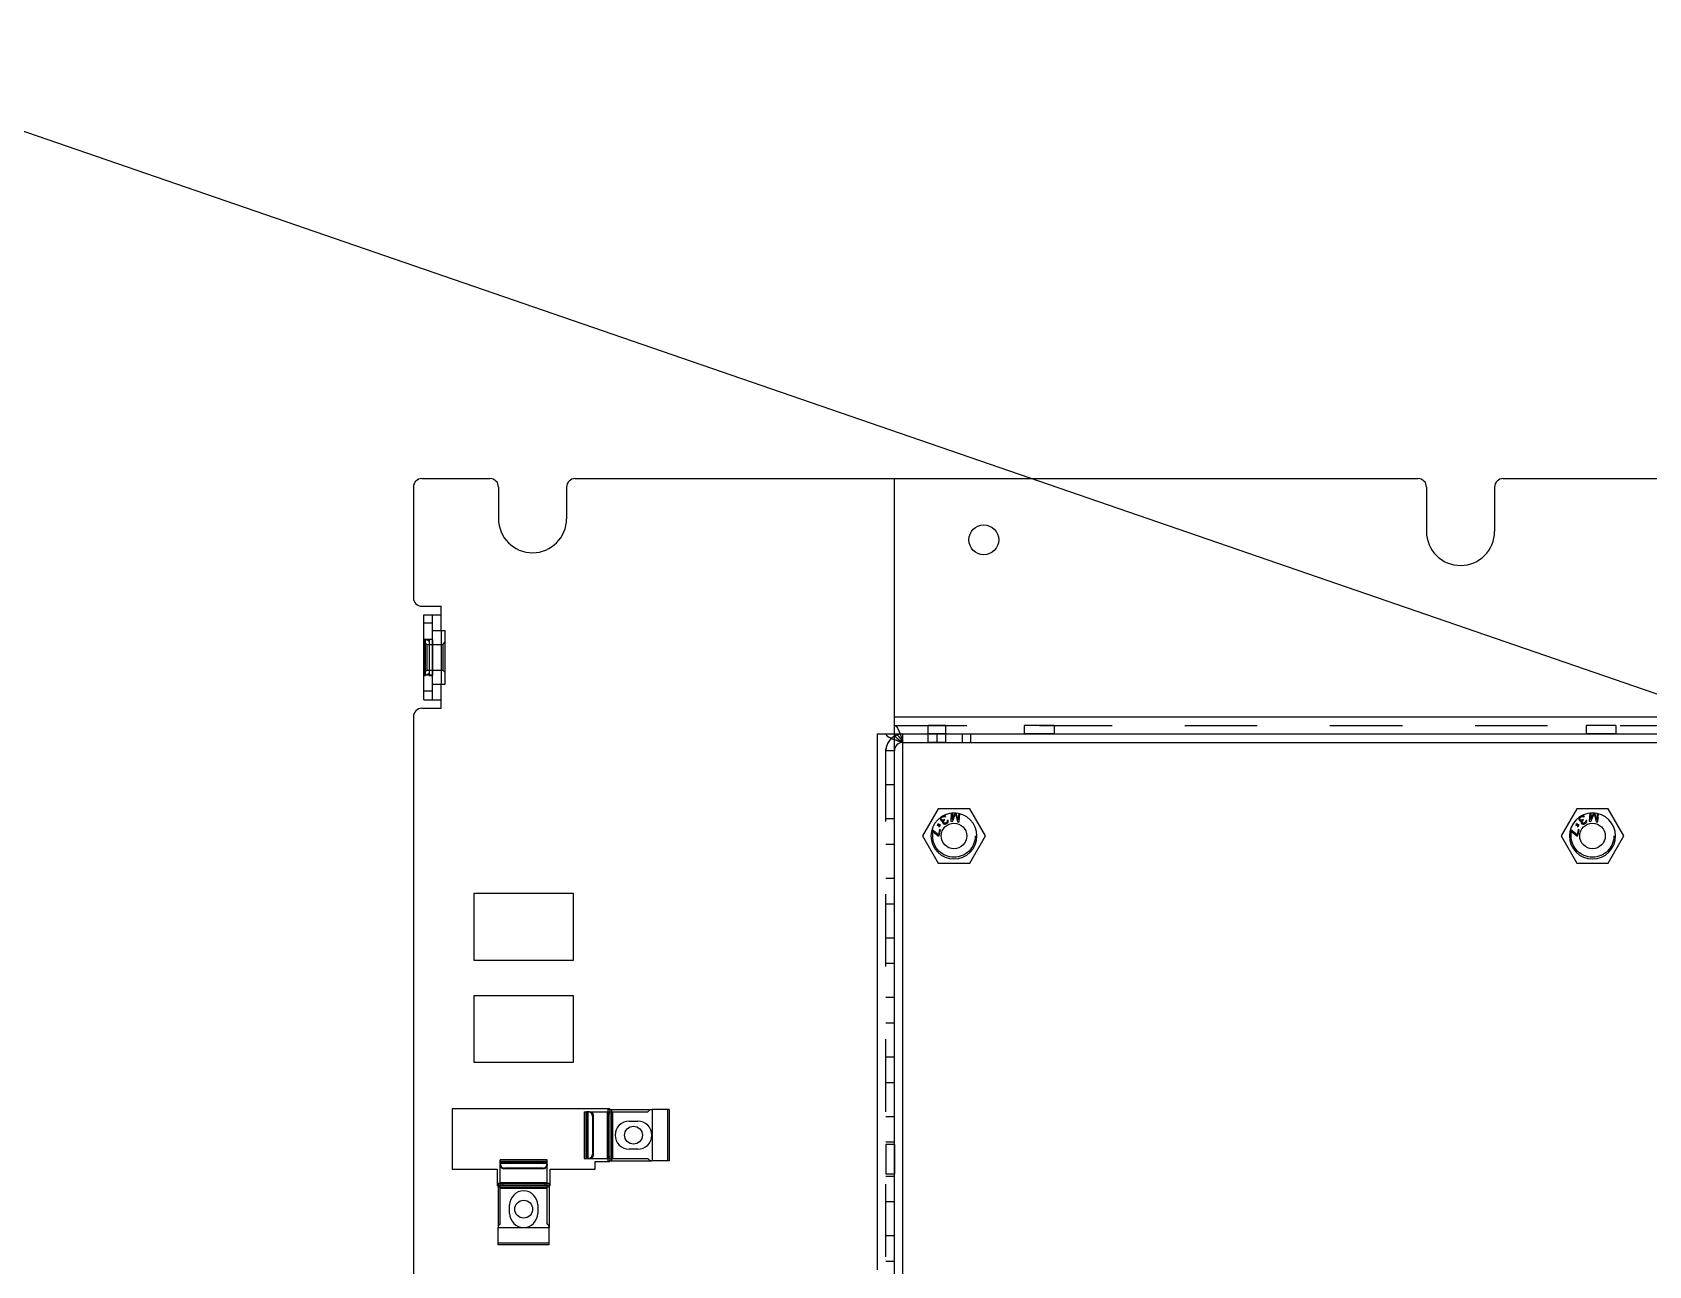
# Model space of a CAD drawing. Header units: millimetres. Extents: x 0 to 8948, y -1340 to 1100.
# Drawn here: x 5351.8 to 5541.7, y 636.1 to 781.1 of the extents above; entities that cross this region are included whole.
import ezdxf

# ---------------------------------------------------------------- set-up
doc = ezdxf.new("R2010")
doc.units = ezdxf.units.MM
doc.header["$LTSCALE"] = 85.25
doc.linetypes.add('HIDDEN', pattern=[0.2, 0.1, -0.1])
doc.layers.get('0').update_dxf_attribs({"linetype": 'CONTINUOUS'})
doc.layers.add('02___PRT_ALL_AXES', color=7, linetype='CONTINUOUS')
doc.layers.add('DEFAULT_2', color=8, linetype='HIDDEN')

msp = doc.modelspace()

# ---------------------------------------------------------------- linework, layer by layer
msp.add_line((4392.409, 1100), (7581.815, 0))
at = {"color": 7, "linetype": 'Continuous'}
for p, q in [((5396.602, 727.614), (5396.602, 714.614)), ((5397.602, 728.614), (5405.602, 728.614)), ((5406.602, 727.614), (5406.602, 723.902)), ((5414.602, 727.614), (5414.602, 723.902)), ((5415.602, 728.614), (5514.602, 728.614)), ((5453.102, 474.114), (5453.102, 728.614)), ((5515.602, 727.614), (5515.602, 722.403)), ((5523.602, 727.614), (5523.602, 722.403)), ((5524.602, 728.614), (5678.602, 728.614)), ((5397.602, 713.614), (5399.852, 713.614)), ((5397.852, 712.614), (5399.852, 712.614)), ((5398.852, 702.614), (5398.852, 712.614)), ((5399.852, 710.764), (5399.852, 713.614)), ((5398.852, 711.614), (5397.852, 711.614)), ((5398.852, 710.764), (5400.352, 710.764)), ((5400.352, 704.464), (5400.352, 710.764)), ((5398.852, 704.464), (5400.352, 704.464)), ((5399.852, 701.614), (5399.852, 704.464)), ((5398.852, 703.614), (5397.852, 703.614)), ((5397.852, 702.614), (5399.852, 702.614)), ((5396.602, 700.614), (5396.602, 610.114)), ((5397.602, 701.614), (5399.852, 701.614)), ((5453.102, 700.614), (5769.102, 700.614)), ((5451.102, 635.614), (5451.102, 698.614)), ((5451.102, 698.614), (5769.102, 698.614)), ((5454.102, 489.614), (5454.102, 698.614)), ((5454.102, 697.614), (5768.102, 697.614)), ((5461.102, 697.614), (5461.102, 698.614)), ((5462.102, 697.614), (5462.102, 698.614)), ((5459.792, 689.296), (5459.724, 688.346)), ((5460.211, 689.312), (5459.864, 688.549)), ((5459.919, 689.308), (5459.864, 688.549)), ((5459.911, 688.332), (5460.287, 689.201)), ((5460.287, 689.201), (5460.535, 688.288)), ((5460.612, 688.495), (5460.378, 689.3)), ((5460.667, 689.254), (5460.612, 688.495)), ((5460.722, 688.274), (5460.79, 689.225)), ((5534.792, 689.296), (5534.724, 688.346)), ((5535.211, 689.312), (5534.864, 688.549)), ((5534.919, 689.308), (5534.864, 688.549)), ((5534.911, 688.332), (5535.287, 689.201)), ((5535.287, 689.201), (5535.535, 688.288)), ((5535.612, 688.495), (5535.378, 689.3)), ((5535.667, 689.254), (5535.612, 688.495)), ((5535.722, 688.274), (5535.79, 689.225)), ((5458.285, 686.765), (5457.508, 687.364)), ((5458.276, 687.897), (5458.129, 687.873)), ((5458.129, 687.873), (5458.134, 687.844)), ((5458.134, 687.844), (5458.311, 687.873)), ((5458.178, 688.017), (5458.154, 687.983)), ((5458.154, 687.983), (5458.276, 687.897)), ((5458.3, 687.931), (5458.178, 688.017)), ((5458.302, 688.083), (5458.272, 688.078)), ((5458.272, 688.078), (5458.3, 687.931)), ((5458.421, 687.375), (5458.285, 686.765)), ((5458.334, 687.907), (5458.302, 688.083)), ((5458.311, 687.873), (5458.343, 687.697)), ((5458.511, 687.936), (5458.334, 687.907)), ((5458.343, 687.697), (5458.373, 687.702)), ((5458.373, 687.702), (5458.345, 687.848)), ((5458.345, 687.848), (5458.467, 687.763)), ((5458.361, 686.62), (5458.525, 687.352)), ((5458.369, 687.883), (5458.516, 687.907)), ((5458.491, 687.797), (5458.369, 687.883)), ((5458.525, 687.352), (5458.421, 687.375)), ((5458.467, 687.763), (5458.491, 687.797)), ((5458.498, 688.676), (5458.495, 688.6)), ((5458.495, 688.6), (5458.51, 688.534)), ((5458.529, 688.745), (5458.498, 688.676)), ((5458.51, 688.534), (5458.554, 688.461)), ((5458.516, 687.907), (5458.511, 687.936)), ((5458.579, 688.824), (5458.529, 688.745)), ((5458.554, 688.461), (5458.615, 688.399)), ((5458.635, 688.881), (5458.579, 688.824)), ((5458.595, 688.635), (5458.609, 688.693)), ((5458.599, 688.588), (5458.595, 688.635)), ((5458.643, 688.515), (5458.599, 688.588)), ((5458.609, 688.693), (5458.634, 688.733)), ((5458.615, 688.399), (5458.684, 688.366)), ((5458.634, 688.733), (5458.712, 688.805)), ((5458.722, 688.464), (5458.643, 688.515)), ((5458.684, 688.366), (5458.795, 688.383)), ((5458.712, 688.805), (5458.819, 688.869)), ((5458.798, 688.459), (5458.722, 688.464)), ((5458.757, 688.285), (5458.754, 688.209)), ((5458.754, 688.209), (5458.78, 688.126)), ((5458.795, 688.383), (5458.757, 688.285)), ((5458.78, 688.126), (5458.802, 688.089)), ((5458.864, 688.996), (5458.788, 688.973)), ((5458.916, 688.505), (5458.798, 688.459)), ((5458.802, 688.089), (5458.863, 688.027)), ((5458.819, 688.869), (5458.919, 688.905)), ((5458.861, 688.274), (5458.875, 688.332)), ((5458.869, 688.179), (5458.861, 688.274)), ((5458.863, 688.027), (5458.979, 687.997)), ((5458.958, 689.002), (5458.864, 688.996)), ((5458.891, 688.143), (5458.869, 688.179)), ((5458.875, 688.332), (5458.96, 688.433)), ((5458.96, 688.11), (5458.891, 688.143)), ((5458.987, 688.548), (5458.916, 688.505)), ((5458.919, 688.905), (5458.966, 688.908)), ((5459.033, 688.998), (5458.958, 689.002)), ((5458.96, 688.433), (5459.031, 688.475)), ((5459.035, 688.105), (5458.96, 688.11)), ((5458.966, 688.908), (5459.023, 688.893)), ((5458.979, 687.997), (5459.072, 688.003)), ((5459.031, 688.475), (5458.987, 688.548)), ((5459.023, 688.893), (5459.063, 688.867)), ((5459.102, 688.965), (5459.033, 688.998)), ((5459.135, 688.141), (5459.035, 688.105)), ((5459.063, 688.867), (5459.153, 688.921)), ((5459.072, 688.003), (5459.208, 688.06)), ((5459.153, 688.921), (5459.102, 688.965)), ((5459.207, 688.184), (5459.135, 688.141)), ((5459.285, 688.256), (5459.207, 688.184)), ((5459.208, 688.06), (5459.244, 688.082)), ((5459.244, 688.082), (5459.358, 688.175)), ((5459.317, 688.324), (5459.285, 688.256)), ((5459.32, 688.4), (5459.317, 688.324)), ((5459.409, 688.454), (5459.32, 688.4)), ((5459.358, 688.175), (5459.407, 688.255)), ((5459.407, 688.255), (5459.435, 688.37)), ((5459.435, 688.37), (5459.409, 688.454)), ((5459.724, 688.346), (5459.911, 688.332)), ((5460.535, 688.288), (5460.722, 688.274)), ((5533.285, 686.765), (5532.508, 687.364)), ((5533.276, 687.897), (5533.129, 687.873)), ((5533.129, 687.873), (5533.134, 687.844)), ((5533.134, 687.844), (5533.311, 687.873)), ((5533.178, 688.017), (5533.154, 687.983)), ((5533.154, 687.983), (5533.276, 687.897)), ((5533.3, 687.931), (5533.178, 688.017)), ((5533.302, 688.083), (5533.272, 688.078)), ((5533.272, 688.078), (5533.3, 687.931)), ((5533.421, 687.375), (5533.285, 686.765)), ((5533.334, 687.907), (5533.302, 688.083)), ((5533.311, 687.873), (5533.343, 687.697)), ((5533.511, 687.936), (5533.334, 687.907)), ((5533.343, 687.697), (5533.373, 687.702)), ((5533.373, 687.702), (5533.345, 687.848)), ((5533.345, 687.848), (5533.467, 687.763)), ((5533.361, 686.62), (5533.525, 687.352)), ((5533.369, 687.883), (5533.516, 687.907)), ((5533.491, 687.797), (5533.369, 687.883)), ((5533.525, 687.352), (5533.421, 687.375)), ((5533.467, 687.763), (5533.491, 687.797)), ((5533.498, 688.676), (5533.495, 688.6)), ((5533.495, 688.6), (5533.51, 688.534)), ((5533.529, 688.745), (5533.498, 688.676)), ((5533.51, 688.534), (5533.554, 688.461)), ((5533.516, 687.907), (5533.511, 687.936)), ((5533.579, 688.824), (5533.529, 688.745)), ((5533.554, 688.461), (5533.615, 688.399)), ((5533.635, 688.881), (5533.579, 688.824)), ((5533.595, 688.635), (5533.609, 688.693)), ((5533.599, 688.588), (5533.595, 688.635)), ((5533.643, 688.515), (5533.599, 688.588)), ((5533.609, 688.693), (5533.634, 688.733)), ((5533.615, 688.399), (5533.684, 688.366)), ((5533.634, 688.733), (5533.712, 688.805)), ((5533.722, 688.464), (5533.643, 688.515)), ((5533.684, 688.366), (5533.795, 688.383)), ((5533.712, 688.805), (5533.819, 688.869)), ((5533.798, 688.459), (5533.722, 688.464)), ((5533.757, 688.285), (5533.754, 688.209)), ((5533.754, 688.209), (5533.78, 688.126)), ((5533.795, 688.383), (5533.757, 688.285)), ((5533.78, 688.126), (5533.802, 688.089)), ((5533.864, 688.996), (5533.788, 688.973)), ((5533.916, 688.505), (5533.798, 688.459)), ((5533.802, 688.089), (5533.863, 688.027)), ((5533.819, 688.869), (5533.919, 688.905)), ((5533.861, 688.274), (5533.875, 688.332)), ((5533.869, 688.179), (5533.861, 688.274)), ((5533.863, 688.027), (5533.979, 687.997)), ((5533.958, 689.002), (5533.864, 688.996)), ((5533.891, 688.143), (5533.869, 688.179)), ((5533.875, 688.332), (5533.96, 688.433)), ((5533.96, 688.11), (5533.891, 688.143)), ((5533.987, 688.548), (5533.916, 688.505)), ((5533.919, 688.905), (5533.966, 688.908)), ((5534.033, 688.998), (5533.958, 689.002)), ((5533.96, 688.433), (5534.031, 688.475)), ((5534.035, 688.105), (5533.96, 688.11)), ((5533.966, 688.908), (5534.023, 688.893)), ((5533.979, 687.997), (5534.072, 688.003)), ((5534.031, 688.475), (5533.987, 688.548)), ((5534.023, 688.893), (5534.063, 688.867)), ((5534.102, 688.965), (5534.033, 688.998)), ((5534.135, 688.141), (5534.035, 688.105)), ((5534.063, 688.867), (5534.153, 688.921)), ((5534.072, 688.003), (5534.208, 688.06)), ((5534.153, 688.921), (5534.102, 688.965)), ((5534.207, 688.184), (5534.135, 688.141)), ((5534.285, 688.256), (5534.207, 688.184)), ((5534.208, 688.06), (5534.244, 688.082)), ((5534.244, 688.082), (5534.358, 688.175)), ((5534.317, 688.324), (5534.285, 688.256)), ((5534.32, 688.4), (5534.317, 688.324)), ((5534.409, 688.454), (5534.32, 688.4)), ((5534.358, 688.175), (5534.407, 688.255)), ((5534.407, 688.255), (5534.435, 688.37)), ((5534.435, 688.37), (5534.409, 688.454)), ((5534.724, 688.346), (5534.911, 688.332)), ((5535.535, 688.288), (5535.722, 688.274)), ((5457.477, 687.245), (5458.257, 686.644)), ((5458.257, 686.644), (5458.361, 686.62)), ((5532.477, 687.245), (5533.257, 686.644)), ((5533.257, 686.644), (5533.361, 686.62)), ((5403.712, 679.834), (5403.712, 672.034)), ((5415.412, 679.834), (5403.712, 679.834)), ((5415.412, 672.034), (5415.412, 679.834)), ((5403.712, 672.034), (5415.412, 672.034)), ((5403.712, 667.834), (5403.712, 660.034)), ((5415.412, 667.834), (5403.712, 667.834)), ((5415.412, 660.034), (5415.412, 667.834)), ((5403.712, 660.034), (5415.412, 660.034)), ((5401.162, 654.554), (5401.162, 647.454)), ((5419.662, 654.554), (5401.162, 654.554)), ((5419.462, 654.454), (5419.462, 654.204)), ((5419.462, 654.454), (5424.595, 654.454)), ((5419.662, 654.454), (5419.662, 654.554)), ((5419.862, 654.454), (5419.862, 654.204)), ((5401.162, 647.454), (5406.462, 647.454)), ((5406.462, 647.454), (5406.462, 645.554)), ((5412.662, 645.554), (5412.662, 647.454)), ((5412.662, 647.454), (5417.962, 647.454)), ((5417.962, 647.454), (5417.962, 648.354)), ((5417.962, 648.354), (5419.662, 648.354)), ((5419.462, 648.704), (5419.462, 648.454)), ((5419.462, 648.454), (5424.595, 648.454)), ((5419.662, 648.354), (5419.662, 648.454)), ((5419.862, 648.704), (5419.862, 648.454)), ((5406.462, 645.554), (5406.562, 645.554)), ((5406.562, 645.754), (5406.562, 640.621)), ((5406.812, 645.754), (5406.562, 645.754)), ((5412.562, 645.754), (5412.312, 645.754)), ((5412.562, 645.754), (5412.562, 640.621)), ((5412.562, 645.554), (5412.662, 645.554)), ((5406.812, 645.354), (5406.562, 645.354)), ((5412.562, 645.354), (5412.312, 645.354))]:
    msp.add_line(p, q, dxfattribs=at)
at = {"color": 3, "linetype": 'Continuous'}
for p, q in [((5397.852, 702.614), (5397.852, 712.614)), ((5416.662, 654.204), (5416.662, 648.704)), ((5416.662, 654.204), (5424.162, 654.204)), ((5416.985, 654.204), (5416.985, 648.704)), ((5419.366, 654.204), (5419.366, 648.704)), ((5420.013, 654.204), (5420.013, 648.704)), ((5421.962, 653.104), (5422.962, 653.104)), ((5426.662, 654.454), (5424.595, 654.454)), ((5424.662, 654.454), (5424.662, 648.454)), ((5426.662, 654.454), (5426.662, 648.454)), ((5422.962, 649.804), (5421.962, 649.804)), ((5406.812, 641.054), (5406.812, 648.554)), ((5412.312, 648.554), (5406.812, 648.554)), ((5412.312, 648.231), (5406.812, 648.231)), ((5412.312, 641.054), (5412.312, 648.554)), ((5416.662, 648.704), (5424.162, 648.704)), ((5426.662, 648.454), (5424.595, 648.454)), ((5412.312, 645.85), (5406.812, 645.85)), ((5412.312, 645.204), (5406.812, 645.204)), ((5407.912, 642.254), (5407.912, 643.254)), ((5411.212, 643.254), (5411.212, 642.254)), ((5406.562, 638.554), (5406.562, 640.621)), ((5412.562, 640.554), (5406.562, 640.554)), ((5412.562, 638.554), (5412.562, 640.621)), ((5412.562, 638.554), (5406.562, 638.554))]:
    msp.add_line(p, q, dxfattribs=at)
at = {"color": 7, "linetype": 'Continuous'}
for centre, radius, start, end in [((5397.602, 727.614), 1, 90, 180), ((5405.602, 727.614), 1, 0, 90), ((5415.602, 727.614), 1, 90, 180), ((5514.602, 727.614), 1, 0, 90), ((5524.602, 727.614), 1, 90, 180), ((5410.602, 723.902), 4, 180, 0), ((5519.602, 722.403), 4, 180, 0), ((5397.602, 714.614), 1, 180, 270), ((5397.602, 700.614), 1, 90, 180), ((5454.102, 696.614), 1, 90, 180), ((5460.102, 686.614), 2.7, 0, 180), ((5535.102, 686.614), 2.7, 0, 180)]:
    msp.add_arc(centre, radius, start, end, dxfattribs=at)
at = {"color": 3, "linetype": 'Continuous'}
for centre, radius, start, end in [((5454.102, 696.614), 2, 90, 120.13533), ((5421.962, 651.454), 1.65, 90, 270), ((5422.962, 651.454), 1.65, 270, 90), ((5424.595, 653.954), 0.5, 90, 150), ((5424.595, 648.954), 0.5, 210, 270), ((5409.562, 643.254), 1.65, 0, 180), ((5409.562, 642.254), 1.65, 180, 0), ((5407.062, 640.621), 0.5, 120, 180), ((5412.062, 640.621), 0.5, 0, 60)]:
    msp.add_arc(centre, radius, start, end, dxfattribs=at)
at = {"color": 7, "linetype": 'Continuous'}
for points, knots in [([(5453.102, 698.614), (5453.102, 698.594), (5453.108, 698.511), (5453.139, 698.431), (5453.171, 698.376)], [0, 0, 0, 0, 0.2390557, 1, 1, 1, 1]), ([(5453.102, 698.614), (5453.129, 698.614), (5453.244, 698.603), (5453.35, 698.545), (5453.421, 698.491)], [0, 0, 0, 0, 0.2318764, 1, 1, 1, 1])]:
    msp.add_open_spline(points, degree=3, knots=knots, dxfattribs=at)
at = {"layer": '02___PRT_ALL_AXES', "color": 8, "linetype": 'HIDDEN'}
for p, q in [((5397.852, 709.714), (5397.852, 705.514)), ((5398.852, 709.714), (5397.852, 709.714)), ((5398.852, 709.714), (5398.852, 705.514)), ((5398.852, 705.514), (5397.852, 705.514)), ((5457.052, 697.614), (5457.052, 699.614)), ((5459.152, 699.614), (5457.052, 699.614)), ((5459.152, 697.614), (5459.152, 699.614)), ((5468.352, 699.614), (5468.352, 698.614)), ((5471.852, 699.614), (5468.352, 699.614)), ((5471.852, 699.614), (5471.852, 698.614)), ((5534.352, 699.614), (5534.352, 698.614)), ((5537.852, 699.614), (5534.352, 699.614)), ((5537.852, 699.614), (5537.852, 698.614)), ((5459.152, 698.614), (5457.052, 698.614)), ((5459.152, 697.614), (5457.052, 697.614)), ((5458.102, 698.614), (5458.102, 697.614)), ((5471.852, 698.614), (5468.352, 698.614)), ((5537.852, 698.614), (5534.352, 698.614)), ((5452.102, 650.364), (5452.102, 646.864)), ((5453.102, 650.364), (5452.102, 650.364)), ((5453.102, 650.364), (5453.102, 646.864)), ((5453.102, 646.864), (5452.102, 646.864))]:
    msp.add_line(p, q, dxfattribs=at)
at = {"layer": '02___PRT_ALL_AXES', "color": 7, "linetype": 'Continuous'}
for centre, radius in [((5463.602, 721.414), 1.75), ((5460.102, 686.614), 1.5), ((5535.102, 686.614), 1.5), ((5422.462, 651.454), 1.05), ((5409.562, 642.754), 1.05)]:
    msp.add_circle(centre, radius, dxfattribs=at)
for centre in [(5460.102, 686.614), (5535.102, 686.614)]:
    msp.add_arc(centre, 2.7, 180, 0, dxfattribs=at)
at = {"layer": 'DEFAULT_2', "color": 8, "linetype": 'HIDDEN'}
for p, q in [((5399.852, 710.764), (5399.852, 704.464)), ((5400.332, 708.198), (5400.332, 710.09)), ((5400.332, 710.09), (5400.352, 710.09)), ((5400.332, 710.076), (5400.352, 710.076)), ((5400.352, 710.054), (5400.332, 710.054)), ((5400.332, 710.046), (5400.352, 710.046)), ((5397.882, 709.739), (5397.882, 705.489)), ((5397.882, 709.739), (5397.982, 709.739)), ((5398.182, 709.114), (5397.882, 709.414)), ((5397.982, 709.739), (5397.982, 705.489)), ((5398.472, 709.514), (5397.982, 709.739)), ((5398.182, 709.114), (5398.182, 706.114)), ((5398.182, 709.114), (5400.052, 709.114)), ((5398.472, 709.739), (5398.472, 705.489)), ((5398.472, 709.739), (5398.852, 709.739)), ((5400.052, 709.114), (5400.352, 709.414)), ((5400.052, 709.114), (5400.052, 706.114)), ((5400.332, 710.008), (5400.352, 710.008)), ((5400.352, 710.008), (5400.332, 710.008)), ((5400.352, 710.007), (5400.332, 710.007)), ((5400.332, 710.005), (5400.352, 710.005)), ((5400.332, 709.995), (5400.352, 709.995)), ((5400.352, 709.985), (5400.332, 709.985)), ((5400.332, 709.761), (5400.352, 709.761)), ((5400.332, 709.728), (5400.352, 709.728)), ((5400.332, 709.647), (5400.352, 709.647)), ((5400.332, 709.614), (5400.352, 709.614)), ((5400.332, 709.605), (5400.352, 709.605)), ((5400.332, 709.593), (5400.352, 709.593)), ((5400.352, 709.573), (5400.332, 709.573)), ((5400.332, 709.572), (5400.352, 709.572)), ((5400.332, 709.57), (5400.352, 709.57)), ((5400.332, 709.543), (5400.352, 709.543)), ((5400.332, 709.542), (5400.352, 709.542)), ((5400.332, 709.536), (5400.352, 709.536)), ((5400.332, 709.526), (5400.352, 709.526)), ((5400.352, 709.514), (5400.332, 709.514)), ((5400.332, 709.513), (5400.352, 709.513)), ((5400.332, 709.468), (5400.352, 709.468)), ((5400.332, 709.456), (5400.352, 709.456)), ((5400.332, 709.427), (5400.352, 709.427)), ((5400.332, 709.423), (5400.352, 709.423)), ((5400.352, 709.42), (5400.332, 709.42)), ((5400.332, 709.414), (5400.352, 709.414)), ((5400.332, 709.346), (5400.352, 709.346)), ((5400.352, 709.329), (5400.332, 709.329)), ((5400.332, 709.326), (5400.352, 709.326)), ((5400.332, 709.324), (5400.352, 709.324)), ((5400.352, 709.323), (5400.332, 709.323)), ((5400.352, 709.309), (5400.332, 709.309)), ((5400.332, 709.306), (5400.352, 709.306)), ((5400.332, 709.304), (5400.352, 709.304)), ((5400.332, 709.291), (5400.352, 709.291)), ((5400.332, 709.289), (5400.352, 709.289)), ((5400.332, 709.281), (5400.352, 709.281)), ((5400.332, 709.28), (5400.352, 709.28)), ((5400.332, 709.22), (5400.352, 709.22)), ((5400.332, 709.219), (5400.352, 709.219)), ((5400.352, 709.207), (5400.332, 709.207)), ((5400.332, 709.182), (5400.352, 709.182)), ((5400.332, 709.176), (5400.352, 709.176)), ((5400.332, 709.161), (5400.352, 709.161)), ((5400.332, 709.158), (5400.352, 709.158)), ((5400.352, 709.145), (5400.332, 709.145)), ((5400.332, 709.141), (5400.352, 709.141)), ((5400.332, 709.131), (5400.352, 709.131)), ((5400.332, 709.13), (5400.352, 709.13)), ((5400.332, 709.127), (5400.352, 709.127)), ((5400.332, 709.116), (5400.352, 709.116)), ((5400.352, 709.102), (5400.332, 709.102)), ((5400.332, 709.1), (5400.352, 709.1)), ((5400.332, 709.1), (5400.352, 709.1)), ((5400.352, 709.066), (5400.332, 709.066)), ((5400.332, 709.059), (5400.352, 709.059)), ((5400.332, 709), (5400.352, 709)), ((5400.352, 708.992), (5400.332, 708.992)), ((5400.332, 708.968), (5400.352, 708.968)), ((5400.332, 708.957), (5400.352, 708.957)), ((5400.352, 708.945), (5400.332, 708.945)), ((5400.332, 708.934), (5400.352, 708.934)), ((5400.332, 708.934), (5400.352, 708.934)), ((5400.332, 708.923), (5400.352, 708.923)), ((5400.332, 708.921), (5400.352, 708.921)), ((5400.332, 708.883), (5400.352, 708.883)), ((5400.332, 708.854), (5400.352, 708.854)), ((5400.332, 708.846), (5400.352, 708.846)), ((5400.332, 708.846), (5400.352, 708.846)), ((5400.352, 708.77), (5400.332, 708.77)), ((5400.332, 708.752), (5400.352, 708.752)), ((5400.332, 708.723), (5400.352, 708.723)), ((5400.332, 708.71), (5400.352, 708.71)), ((5400.352, 708.7), (5400.332, 708.7)), ((5400.332, 708.683), (5400.352, 708.683)), ((5400.352, 708.652), (5400.332, 708.652)), ((5400.332, 708.644), (5400.352, 708.644)), ((5400.352, 708.515), (5400.332, 708.515)), ((5400.332, 708.481), (5400.352, 708.481)), ((5400.332, 708.453), (5400.352, 708.453)), ((5400.332, 708.445), (5400.352, 708.445)), ((5400.332, 708.416), (5400.352, 708.416)), ((5400.332, 708.405), (5400.352, 708.405)), ((5400.332, 708.377), (5400.352, 708.377)), ((5400.332, 708.369), (5400.352, 708.369)), ((5400.332, 708.21), (5400.352, 708.21)), ((5400.332, 708.198), (5400.352, 708.198)), ((5400.332, 707.678), (5400.332, 708.059)), ((5400.352, 708.059), (5400.332, 708.059)), ((5400.332, 708.057), (5400.352, 708.057)), ((5400.332, 708.017), (5400.352, 708.017)), ((5400.332, 708.008), (5400.352, 708.008)), ((5400.352, 708.007), (5400.332, 708.007)), ((5400.332, 708.006), (5400.352, 708.006)), ((5400.332, 707.984), (5400.352, 707.984)), ((5400.332, 707.978), (5400.352, 707.978)), ((5400.352, 707.977), (5400.332, 707.977)), ((5400.332, 707.973), (5400.352, 707.973)), ((5400.332, 707.969), (5400.352, 707.969)), ((5400.332, 707.891), (5400.352, 707.891)), ((5400.332, 707.876), (5400.352, 707.876)), ((5400.332, 707.875), (5400.352, 707.875)), ((5400.332, 707.866), (5400.352, 707.866)), ((5400.332, 707.842), (5400.352, 707.842)), ((5400.332, 707.83), (5400.352, 707.83)), ((5400.332, 707.785), (5400.352, 707.785)), ((5400.332, 707.757), (5400.352, 707.757)), ((5400.332, 707.751), (5400.352, 707.751)), ((5400.332, 707.725), (5400.352, 707.725)), ((5400.332, 707.725), (5400.352, 707.725)), ((5400.332, 707.718), (5400.352, 707.718)), ((5400.332, 707.717), (5400.352, 707.717)), ((5400.352, 707.71), (5400.332, 707.71)), ((5400.332, 707.706), (5400.352, 707.706)), ((5400.332, 707.678), (5400.352, 707.678)), ((5400.332, 707.678), (5400.352, 707.678)), ((5398.182, 706.114), (5397.882, 705.814)), ((5397.882, 705.489), (5397.982, 705.489)), ((5398.472, 705.714), (5397.982, 705.489)), ((5398.182, 706.114), (5400.052, 706.114)), ((5398.472, 705.489), (5398.852, 705.489)), ((5400.052, 706.114), (5400.352, 705.814)), ((5453.102, 699.614), (5769.102, 699.614)), ((5452.102, 534.864), (5452.102, 698.614)), ((5453.102, 696.614), (5452.102, 696.614)), ((5453.102, 692.614), (5452.102, 692.614)), ((5458.254, 689.814), (5456.407, 686.614)), ((5461.949, 689.814), (5458.254, 689.814)), ((5463.797, 686.614), (5461.949, 689.814)), ((5533.254, 689.814), (5531.407, 686.614)), ((5536.949, 689.814), (5533.254, 689.814)), ((5538.797, 686.614), (5536.949, 689.814)), ((5453.102, 688.614), (5452.102, 688.614)), ((5453.102, 685.614), (5452.102, 685.614)), ((5456.407, 686.614), (5458.254, 683.414)), ((5461.949, 683.414), (5463.797, 686.614)), ((5531.407, 686.614), (5533.254, 683.414)), ((5536.949, 683.414), (5538.797, 686.614)), ((5453.102, 681.614), (5452.102, 681.614)), ((5458.254, 683.414), (5461.949, 683.414)), ((5533.254, 683.414), (5536.949, 683.414)), ((5453.102, 678.614), (5452.102, 678.614)), ((5453.102, 674.614), (5452.102, 674.614)), ((5453.102, 671.614), (5452.102, 671.614)), ((5453.102, 667.614), (5452.102, 667.614)), ((5453.102, 664.614), (5452.102, 664.614)), ((5453.102, 660.614), (5452.102, 660.614)), ((5453.102, 657.614), (5452.102, 657.614)), ((5416.862, 654.204), (5416.862, 648.704)), ((5417.093, 654.204), (5417.093, 648.704)), ((5417.631, 653.704), (5417.631, 649.204)), ((5417.631, 653.704), (5417.739, 653.704)), ((5417.739, 653.704), (5417.739, 649.204)), ((5419.462, 654.204), (5419.462, 648.704)), ((5419.462, 653.954), (5419.662, 653.954)), ((5419.474, 654.204), (5419.474, 648.704)), ((5419.662, 654.454), (5419.662, 648.454)), ((5419.862, 654.204), (5419.862, 648.704)), ((5426.462, 654.454), (5426.462, 648.454)), ((5453.102, 653.614), (5452.102, 653.614)), ((5453.102, 650.614), (5452.102, 650.614)), ((5412.312, 648.354), (5406.812, 648.354)), ((5406.812, 648.276), (5406.812, 648.232)), ((5412.312, 648.123), (5406.812, 648.123)), ((5407.312, 647.585), (5407.312, 647.477)), ((5411.812, 647.585), (5407.312, 647.585)), ((5411.812, 647.477), (5407.312, 647.477)), ((5411.812, 647.585), (5411.812, 647.477)), ((5416.941, 648.704), (5416.984, 648.704)), ((5417.631, 649.204), (5417.739, 649.204)), ((5419.462, 648.954), (5419.662, 648.954)), ((5412.562, 645.554), (5406.562, 645.554)), ((5412.312, 645.754), (5406.812, 645.754)), ((5412.312, 645.742), (5406.812, 645.742)), ((5407.062, 645.754), (5407.062, 645.554)), ((5412.062, 645.754), (5412.062, 645.554)), ((5453.102, 646.614), (5452.102, 646.614)), ((5412.312, 645.354), (5406.812, 645.354)), ((5453.102, 643.614), (5452.102, 643.614)), ((5412.562, 638.754), (5406.562, 638.754)), ((5453.102, 639.614), (5452.102, 639.614)), ((5453.102, 636.614), (5452.102, 636.614))]:
    msp.add_line(p, q, dxfattribs=at)
for centre in [(5460.102, 686.614), (5535.102, 686.614)]:
    msp.add_circle(centre, 2.5, dxfattribs=at)
for centre, radius, start, end in [((5454.102, 696.614), 2, 120.13533, 180), ((5416.955, 641.376), 12.829, 89.87088, 90.06411), ((5416.968, 647.924), 6.281, 89.71737, 89.85582), ((5413.081, 648.248), 6.269, 180.14412, 180.28384), ((5408.464, 648.199), 1.651, 181.84864, 182.59544), ((5399.483, 648.261), 12.829, 359.87088, 0.06411), ((5406.031, 648.248), 6.281, 359.71737, 359.85582), ((5416.968, 654.973), 6.269, 270.14412, 270.28384), ((5417.017, 650.356), 1.651, 271.84864, 272.59544)]:
    msp.add_arc(centre, radius, start, end, dxfattribs=at)
for points, knots in [([(5453.102, 699.614), (5453.199, 699.614), (5453.352, 699.483), (5453.489, 699.265), (5453.667, 698.904), (5453.868, 698.347), (5454.021, 697.87), (5454.102, 697.614)], [0, 0, 0, 0, 0.1275582, 0.2247905, 0.3461005, 0.6491201, 1, 1, 1, 1]), ([(5452.102, 698.614), (5452.102, 698.517), (5452.233, 698.364), (5452.452, 698.227), (5452.813, 698.049), (5453.369, 697.848), (5453.846, 697.696), (5454.102, 697.614)], [0, 0, 0, 0, 0.1275582, 0.2247905, 0.3461005, 0.6491201, 1, 1, 1, 1]), ([(5453.171, 698.376), (5453.259, 698.223), (5453.573, 697.949), (5453.911, 697.736), (5454.102, 697.614)], [0, 0, 0, 0, 0.4377516, 1, 1, 1, 1]), ([(5453.421, 698.491), (5453.554, 698.391), (5453.794, 698.099), (5453.992, 697.787), (5454.102, 697.614)], [0, 0, 0, 0, 0.449748, 1, 1, 1, 1]), ([(5417.202, 654.192), (5417.183, 654.195), (5417.116, 654.202), (5417.048, 654.204), (5416.999, 654.204)], [0, 0, 0, 0, 0.2776373, 1, 1, 1, 1]), ([(5417.631, 653.704), (5417.631, 653.764), (5417.614, 653.884), (5417.54, 654.018), (5417.452, 654.099), (5417.349, 654.16), (5417.261, 654.183), (5417.202, 654.192)], [0, 0, 0, 0, 0.2518372, 0.499125, 0.6239508, 0.7503831, 1, 1, 1, 1]), ([(5417.204, 654.204), (5417.274, 654.204), (5417.379, 654.193), (5417.507, 654.139), (5417.591, 654.079), (5417.658, 654.001), (5417.721, 653.878), (5417.739, 653.773), (5417.739, 653.704)], [0, 0, 0, 0, 0.2519754, 0.3779997, 0.5019907, 0.6249582, 0.7487122, 1, 1, 1, 1]), ([(5406.812, 648.217), (5406.812, 648.211), (5406.812, 648.188), (5406.813, 648.164), (5406.813, 648.146)], [0, 0, 0, 0, 0.2343061, 1, 1, 1, 1]), ([(5407.312, 647.477), (5407.243, 647.477), (5407.138, 647.495), (5407.016, 647.558), (5406.937, 647.625), (5406.877, 647.709), (5406.823, 647.837), (5406.812, 647.943), (5406.812, 648.012)], [0, 0, 0, 0, 0.2512872, 0.3750407, 0.4980074, 0.6219983, 0.7480235, 1, 1, 1, 1]), ([(5406.814, 648.124), (5406.814, 648.116), (5406.816, 648.079), (5406.82, 648.042), (5406.824, 648.014)], [0, 0, 0, 0, 0.238383, 1, 1, 1, 1]), ([(5406.824, 648.014), (5406.833, 647.955), (5406.856, 647.867), (5406.917, 647.764), (5406.998, 647.676), (5407.132, 647.602), (5407.252, 647.585), (5407.312, 647.585)], [0, 0, 0, 0, 0.2496182, 0.3760509, 0.5008762, 0.7481628, 1, 1, 1, 1]), ([(5411.812, 647.585), (5411.872, 647.585), (5411.992, 647.602), (5412.126, 647.676), (5412.207, 647.764), (5412.268, 647.867), (5412.291, 647.955), (5412.3, 648.014)], [0, 0, 0, 0, 0.2518372, 0.499125, 0.6239508, 0.7503831, 1, 1, 1, 1]), ([(5412.312, 648.012), (5412.312, 647.943), (5412.301, 647.837), (5412.247, 647.709), (5412.187, 647.625), (5412.108, 647.558), (5411.986, 647.495), (5411.881, 647.477), (5411.812, 647.477)], [0, 0, 0, 0, 0.2519754, 0.3779997, 0.5019907, 0.6249582, 0.7487122, 1, 1, 1, 1]), ([(5412.3, 648.014), (5412.302, 648.033), (5412.31, 648.1), (5412.312, 648.168), (5412.312, 648.217)], [0, 0, 0, 0, 0.2776373, 1, 1, 1, 1]), ([(5416.999, 648.704), (5417.005, 648.704), (5417.028, 648.704), (5417.052, 648.705), (5417.07, 648.705)], [0, 0, 0, 0, 0.2343061, 1, 1, 1, 1]), ([(5417.092, 648.706), (5417.1, 648.707), (5417.137, 648.709), (5417.174, 648.712), (5417.202, 648.716)], [0, 0, 0, 0, 0.238383, 1, 1, 1, 1]), ([(5417.202, 648.716), (5417.261, 648.725), (5417.349, 648.748), (5417.452, 648.809), (5417.54, 648.89), (5417.614, 649.024), (5417.631, 649.144), (5417.631, 649.204)], [0, 0, 0, 0, 0.2496182, 0.3760509, 0.5008762, 0.7481628, 1, 1, 1, 1]), ([(5417.739, 649.204), (5417.739, 649.135), (5417.721, 649.03), (5417.658, 648.908), (5417.591, 648.829), (5417.507, 648.769), (5417.379, 648.715), (5417.274, 648.704), (5417.204, 648.704)], [0, 0, 0, 0, 0.2512872, 0.3750407, 0.4980074, 0.6219983, 0.7480235, 1, 1, 1, 1])]:
    msp.add_open_spline(points, degree=3, knots=knots, dxfattribs=at)

doc.saveas('drawing.dxf')
